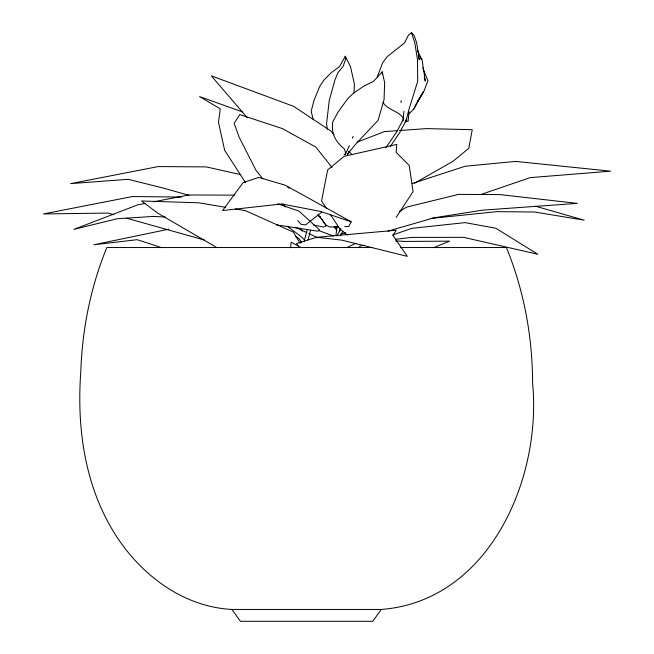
<?xml version="1.0" encoding="UTF-8"?>
<svg xmlns="http://www.w3.org/2000/svg" width="654" height="654" viewBox="0 0 654 654"><rect width="100%" height="100%" fill="white"/><g stroke="black" fill="none" stroke-linecap="round" stroke-linejoin="round"><path stroke-width="0.98" d="M354.067 93.015L354.354 83.835L350.503 66.683L345.279 56.26L339.598 66.577L331.251 72.635L323.885 80.172L319.724 86.41L313.945 100.569L311.181 111.311L313.241 119.617M290.695 247.809L291.046 242.168L300.897 247.441M401.016 102.621L401.196 100.61M403.951 111.294L402.987 120.982M408.971 111.589L408.112 121.342L405.611 121.088M335.968 235.432L337.014 226.341M339.778 231.41L340.129 228.377M406.347 119.322L405.774 121.996L408.971 109.332L417.702 81.219L417.497 59.735L414.799 42.812L411.513 32.7L408.415 35.161L404.54 42.943L387.266 56.579L382.623 62.817L377.244 77.066M304.175 241.228L307.274 229.464M308.009 239.928L310.601 230.126M408.529 114.287L413.982 108.834L416.541 103.152M352.343 138.166L353.185 136.375M349.408 145.711L345.116 154.785L344.045 154.27L345.05 154.254M347.438 154.745L349.154 151.115M403.804 118.358L396.7 131.846L385.811 147.829M406.69 119.314L399.586 132.803L390.413 146.267M351.231 221.812L320.746 211.471L281.743 203.958L222.597 210.531L243.108 182.63L258.771 177.389L285.275 185.205L351.231 221.812L348.721 226.505L344.699 226.619M336.9 235.939L340.799 228.786M340.268 235.996L342.712 231.532M413.982 108.834L423.326 91.887L417.064 102.286L423.825 91.527L427.912 80.826L422.647 67.763M396.136 217.422L413.058 191.614L409.232 165.462L396.152 152.349L396.774 144.428L344.135 156.314L327.638 169.983L321.564 200.999L326.518 208.569M400.387 247.539L506.392 247.539C523.977 290.417 532.519 336.81 532.593 383.105C541.896 478.998 489.045 601.149 381.282 609.454L372.78 621.3L240.443 621.3L231.941 609.454C180.013 606.699 135.803 570.893 110.771 527.018C83.794 479.962 76.861 424.708 80.818 371.349C82.224 328.995 90.734 286.787 106.831 247.539L372.175 247.539M347.568 154.123L355.375 144.485L378.061 120.328L384.07 99.67L384.642 82.584L382.214 71.834L373.54 81.341L363.411 86.377L353.667 93.048L347.724 98.697L338.241 111.826L332.69 121.963C331.12 133.931 335.576 141.812 344.421 148.989L345.533 152.766M321.523 212.362L305.606 224.878L301.142 224.396L297.766 220.611M399.586 211.25L406.584 207.13L458.552 194.377L499.909 194.598L577.31 203.386L482.276 210.187L433.847 217.839L387.945 231.148M414.456 183.243L452.96 161.325L468.763 148.335L472.262 129.696L426.58 128.601L399.471 130.53M346.98 247.514L356.005 243.239M433.7 247.645L449.592 241.138L405.545 241.44L395.613 240.925M357.109 142.18L384.413 131.601L397.469 130.677M480.935 194.475L530.198 177.626L610.542 171.176L515.654 161.407L465.215 166.23L412.126 183.561M392.727 234.999L411.709 228.36L465.076 222.622L495.814 228.246L537.751 254.243L463.604 237.345L411.767 237.394L395.531 239.323M316.765 237.279L341.772 240.132L407.287 256.36L392.923 235.35L396.275 230.241L316.765 237.279L296.54 243.541L298.183 245.978M359.226 246.394L364.123 245.119M340.93 233.952L345.819 232.849M168.814 229.178L93.784 244.784L137.168 239.691L161.669 247.662M145.499 203.361L137.61 204.89L73.894 229.374L117.205 218.722L153.2 216.417L165.348 217.03M153.379 201.841L188.859 194.982L234.467 195.137M430.724 218.461L497.007 211.643L534.71 212.027L584.161 220.177L535.479 206.198M338.658 226.783L329.6 227.028L326.027 225.058L318.171 214.896M231.941 609.454L381.282 609.454M181.493 197.067L132.5 196.535L43.458 213.94L108.065 213.073L113.87 214.684M276.658 224.902L317.672 231.173L319.553 229.897L299.074 211.152L277.827 203.835M225.499 207.302L198.628 202.797L141.526 200.982L157.769 213.147L216.376 247.302M235.448 208.978L245.397 210.645L293.352 232.105L300.161 243.353M313.519 224.976L323.378 227.069L326.158 225.892L321.351 218.387M240.688 174.634L206.255 166.901L158.211 166.582L70.624 183.611L128.159 179.31L162.486 187.862L188.998 195.325M126.467 218.166L204.571 240.075M242.511 111.948L199.568 96.588L220.275 108.842L218.477 122.241L224.641 150.273L245.381 182.417M318.392 230.445L333.45 236.012M334.12 226.652L336.924 227.772M295.96 227.453L306.93 232.661M308.762 233.527L317.909 237.868M295.894 236.683L298.526 238.203L301.592 242.258M317.509 215.117L320.803 217.471M318.065 215.329L320.509 217.12M287.261 226.219L301.003 236.535L304.576 240.002M287.605 187.052L289.158 188.278M347.405 235.023L339.745 228.761L330.376 214.463M299.622 228.189L302.442 231.124M411.513 32.7L414.154 35.496L416.647 42.821L419.337 59.743L418.208 55.925M383.048 102.482C387.847 110.371 399.063 110.771 403.575 118.701M334.063 134.691L330.679 130.906L293.638 106.357L211.316 75.831L247.057 117.507M348.95 151.344L351.664 154.377M282.929 203.966L285.626 206.999M262.81 178.861L255.927 170.212L239.086 137.038L234.132 123.369L239.683 114.556L282.422 128.601L315.833 147.076L331.979 167.408M334.333 227.232L336.859 230.437M419.631 55.95L422.01 59.212L425.313 81.17L424.242 77.385M420.416 57.879L421.511 59.579L417.644 50.66M345.279 56.26L345.753 58.835L343.097 66.512L337.979 72.52L334.946 79.984L329.273 100.299L326.534 124.023L327.392 129.247M382.214 71.834L382.386 74.254"/></g></svg>
